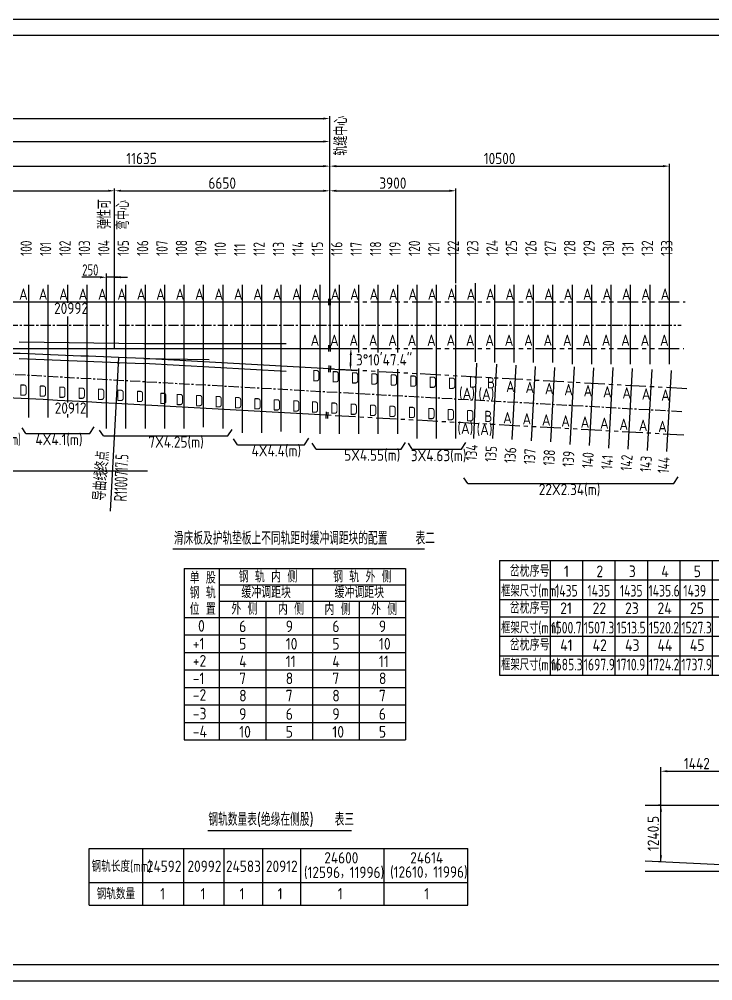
# Model space of a CAD drawing. Header units: millimetres. Extents: x 88099 to 263099, y -144739 to -10699.
# Drawn here: x 153514 to 174953, y -40399 to -10699 of the extents above; entities that cross this region are included whole.
import ezdxf
from ezdxf.enums import TextEntityAlignment as Align

# ---------------------------------------------------------------- set-up
doc = ezdxf.new("R2010")
doc.units = ezdxf.units.MM
doc.linetypes.add('CENTER', pattern=[50.8, 31.75, -6.35, 6.35, -6.35])
doc.linetypes.add('PHANTOMX2', pattern=[127, 63.5, -12.7, 12.7, -12.7, 12.7, -12.7])
doc.layers.get('0').update_dxf_attribs({"color": 1})
doc.layers.get('Defpoints').update_dxf_attribs({"color": 252})
for name, color, linetype in [('3', 3, 'Continuous'), ('4', 7, 'Continuous'), ('LAYER_1', 160, 'Continuous'), ('图框', 7, 'Continuous'), ('尺寸线层', 7, 'Continuous'), ('粗实线层', 1, 'Continuous'), ('细实线层', 7, 'Continuous')]:
    doc.layers.add(name, color=color, linetype=linetype)
doc.styles.add('HZ', font='gbenor.shx', dxfattribs={"width": 0.7, "bigfont": 'gbcbig.shx'})
doc.styles.get("Standard").update_dxf_attribs({"font": 'gbenor.shx', "bigfont": 'gbcbig.shx'})
doc.dimstyles.new('ISO-25', dxfattribs={"dimtxt": 3.5, "dimasz": 2, "dimexe": 0.75, "dimexo": 0, "dimtad": 1, "dimdec": 1, "dimtxsty": 'Standard', "dimcen": 2.5, "dimclrd": 2, "dimclre": 2, "dimclrt": 2, "dimadec": 0, "dimazin": 0, "dimtfac": 1, "dimtdec": 1, "dimtmove": 0, "dimatfit": 3, "dimfxl": 1, "dimarcsym": 0})

# ---------------------------------------------------------------- blocks, each defined once
blk = doc.blocks.new('*D7')
at = {"layer": 'Defpoints', "color": 0, "transparency": 16777216}
for p in [(163114, -14476), (163114, -19431), (125843, -20149)]:
    blk.add_point(p, dxfattribs=at)
at = {"layer": '尺寸线层', "color": 7, "lineweight": -2, "transparency": 16777216}
for p, q in [((125843, -20149), (125843, -14401)), ((126043, -14476), (162914, -14476)), ((163114, -19431), (163114, -14401))]:
    blk.add_line(p, q, dxfattribs=at)
at = {"layer": '尺寸线层', "color": 7, "transparency": 16777216}
for points in [[(126043, -14443), (126043, -14509), (125843, -14476)], [(162914, -14443), (162914, -14509), (163114, -14476)]]:
    blk.add_solid(points, dxfattribs=at)
at = {"layer": '尺寸线层', "color": 7, "transparency": 16777216, "insert": (144478, -14238), "char_height": 350, "attachment_point": 5}
blk.add_mtext('37271', dxfattribs=at)
blk = doc.blocks.new('*D8')
at = {"layer": 'Defpoints', "color": 0, "transparency": 16777216}
for p in [(163114, -13767), (94114, -19431), (163114, -19431)]:
    blk.add_point(p, dxfattribs=at)
at = {"layer": '尺寸线层', "color": 7, "lineweight": -2, "transparency": 16777216}
for p, q in [((94114, -19431), (94114, -13692)), ((94314, -13767), (162914, -13767)), ((163114, -19431), (163114, -13692))]:
    blk.add_line(p, q, dxfattribs=at)
at = {"layer": '尺寸线层', "color": 7, "transparency": 16777216}
for points in [[(94314, -13734), (94314, -13800), (94114, -13767)], [(162914, -13734), (162914, -13800), (163114, -13767)]]:
    blk.add_solid(points, dxfattribs=at)
at = {"layer": '尺寸线层', "color": 7, "transparency": 16777216, "insert": (128614, -13530), "char_height": 350, "attachment_point": 5}
blk.add_mtext('69000', dxfattribs=at)
blk = doc.blocks.new('*D23')
at = {"layer": 'Defpoints', "color": 0, "transparency": 16777216}
for p in [(151479, -15037), (163114, -15237), (163114, -19431)]:
    blk.add_point(p, dxfattribs=at)
at = {"layer": '尺寸线层', "color": 7, "lineweight": -2, "transparency": 16777216}
for p, q in [((151479, -15037), (151479, -15312)), ((151679, -15237), (162914, -15237)), ((163114, -19431), (163114, -15162))]:
    blk.add_line(p, q, dxfattribs=at)
at = {"layer": '尺寸线层', "color": 7, "transparency": 16777216}
for points in [[(151679, -15204), (151679, -15271), (151479, -15237)], [(162914, -15204), (162914, -15271), (163114, -15237)]]:
    blk.add_solid(points, dxfattribs=at)
at = {"layer": '尺寸线层', "color": 7, "transparency": 16777216, "insert": (157296, -15000), "char_height": 350, "attachment_point": 5}
blk.add_mtext('11635', dxfattribs=at)
blk = doc.blocks.new('*D55')
at = {"layer": 'Defpoints', "color": 0, "transparency": 16777216}
for p in [(167014, -15998), (167014, -18849), (163114, -19431)]:
    blk.add_point(p, dxfattribs=at)
at = {"layer": '尺寸线层', "color": 7, "lineweight": -2, "transparency": 16777216}
for p, q in [((163114, -19431), (163114, -15923)), ((163314, -15998), (166814, -15998)), ((167014, -18849), (167014, -15923))]:
    blk.add_line(p, q, dxfattribs=at)
at = {"layer": '尺寸线层', "color": 7, "transparency": 16777216}
for points in [[(163314, -15965), (163314, -16032), (163114, -15998)], [(166814, -15965), (166814, -16032), (167014, -15998)]]:
    blk.add_solid(points, dxfattribs=at)
at = {"layer": '尺寸线层', "color": 7, "transparency": 16777216, "insert": (165064, -15761), "char_height": 350, "attachment_point": 5}
blk.add_mtext('3900', dxfattribs=at)
blk = doc.blocks.new('*D56')
at = {"layer": 'Defpoints', "color": 0, "transparency": 16777216}
for p in [(173614, -15237), (173614, -18849), (163114, -19431)]:
    blk.add_point(p, dxfattribs=at)
at = {"layer": '尺寸线层', "color": 7, "lineweight": -2, "transparency": 16777216}
for p, q in [((163114, -19431), (163114, -15162)), ((163314, -15237), (173414, -15237)), ((173614, -18849), (173614, -15162))]:
    blk.add_line(p, q, dxfattribs=at)
at = {"layer": '尺寸线层', "color": 7, "transparency": 16777216}
for points in [[(163314, -15204), (163314, -15271), (163114, -15237)], [(173414, -15204), (173414, -15271), (173614, -15237)]]:
    blk.add_solid(points, dxfattribs=at)
at = {"layer": '尺寸线层', "color": 7, "transparency": 16777216, "insert": (168364, -15000), "char_height": 350, "attachment_point": 5}
blk.add_mtext('10500', dxfattribs=at)
blk = doc.blocks.new('*D57')
at = {"layer": 'Defpoints', "color": 0, "transparency": 16777216}
for p in [(173349, -34974), (173349, -34974), (173349, -36723)]:
    blk.add_point(p, dxfattribs=at)
at = {"layer": '细实线层', "color": 7, "lineweight": -2, "transparency": 16777216}
for p, q in [((173349, -34974), (173274, -34974)), ((173349, -36523), (173349, -35174)), ((173349, -36723), (173274, -36723))]:
    blk.add_line(p, q, dxfattribs=at)
at = {"layer": '细实线层', "color": 7, "transparency": 16777216}
for points in [[(173316, -35174), (173383, -35174), (173349, -34974)], [(173316, -36523), (173383, -36523), (173349, -36723)]]:
    blk.add_solid(points, dxfattribs=at)
at = {"layer": '细实线层', "color": 7, "transparency": 16777216, "insert": (173112, -35849), "char_height": 350, "attachment_point": 5, "rotation": 90}
blk.add_mtext('1240.5', dxfattribs=at)
blk = doc.blocks.new('*D77')
at = {"layer": 'Defpoints', "color": 0, "transparency": 16777216}
for p in [(175575, -33927), (173349, -36638), (175575, -36638)]:
    blk.add_point(p, dxfattribs=at)
at = {"layer": '细实线层', "color": 7, "lineweight": -2, "transparency": 16777216}
for p, q in [((173349, -36638), (173349, -33852)), ((175575, -36638), (175575, -33852)), ((173549, -33927), (175375, -33927))]:
    blk.add_line(p, q, dxfattribs=at)
at = {"layer": '细实线层', "color": 7, "transparency": 16777216}
for points in [[(173549, -33893), (173549, -33960), (173349, -33927)], [(175375, -33893), (175375, -33960), (175575, -33927)]]:
    blk.add_solid(points, dxfattribs=at)
at = {"layer": '细实线层', "color": 7, "transparency": 16777216, "insert": (174462, -33689), "char_height": 350, "attachment_point": 5}
blk.add_mtext('1442', dxfattribs=at)

msp = doc.modelspace()

# ---------------------------------------------------------------- linework, layer by layer
at = {"color": 1, "linetype": 'ByBlock', "ltscale": 10}
for p, q in [((142117.86, -19431.02), (163109.86, -19431.02)), ((153513.86, -20660.63), (157366.02, -20716.03)), ((157363.86, -20716.02), (161763.86, -20716.02)), ((148988.86, -20866.02), (163109.86, -20866.02)), ((153513.86, -21176.77), (157355.54, -21330.85)), ((157363.86, -21181.08), (156587.66, -21148.92)), ((161762.71, -21575.69), (157355.54, -21330.85)), ((163096.28, -21499.54), (157363.86, -21181.08)), ((157363.86, -21181.08), (159385.53, -21214.21))]:
    msp.add_line(p, q, dxfattribs=at)
at = {"color": 6, "linetype": 'PHANTOMX2', "ltscale": 10}
for p, q in [((163117.86, -19431.02), (174097.18, -19431.02)), ((163117.86, -20866.02), (174056.17, -20866.02)), ((174153.19, -22113.82), (163096.28, -21499.54)), ((174057.6, -23545.72), (163012.68, -22932.11))]:
    msp.add_line(p, q, dxfattribs=at)
at = {"color": 3, "linetype": 'CENTER', "ltscale": 10}
for p, q in [((173994.65, -22823.62), (125842.86, -20148.52)), ((147565.36, -20148.52), (156275, -20148.52)), ((156600.8, -20148.52), (173974.15, -20148.52))]:
    msp.add_line(p, q, dxfattribs=at)
at = {"color": 7}
for p, q in [((157339.56, -38064.64), (157339.56, -36314.64)), ((158598.86, -38064.64), (158598.86, -36314.64)), ((159847.37, -38064.64), (159847.37, -36314.64)), ((161048.43, -38064.64), (161048.43, -36314.64)), ((162219.6, -38064.64), (162219.6, -36314.64)), ((164796.4, -38064.64), (164796.4, -36314.64)), ((155676.97, -37364.64), (167384.75, -37364.64))]:
    msp.add_line(p, q, dxfattribs=at)
at = {"color": 1, "linetype": 'ByBlock', "ltscale": 10}
msp.add_lwpolyline([(163012.69, -22932.11), (156504.09, -22570.52, 0.00328362), (142083.02, -21864.32)], format="xyb", dxfattribs=at)
msp.add_arc((111341.21, -1120936.07), 1100717.5, 87.64411726, 88.03473134, dxfattribs=at)
at = {"color": 0, "linetype": 'ByBlock'}
msp.add_arc((151692.78, -20866.02), 12073.76, 357.769277, 359.050893, dxfattribs=at)
msp.add_solid([(163731.55, -21065.73), (163798.21, -21066.29), (163766.54, -20866.02)], dxfattribs=at)
at = {"layer": '3', "color": 7}
for p, q in [((156013.86, -18668.22), (155447.99, -18668.22)), ((156213.86, -18848.52), (156213.86, -18548.59)), ((156463.86, -18668.22), (156213.86, -18668.22)), ((156463.86, -18668.22), (156263.86, -18668.22)), ((156463.86, -19883.9), (156463.86, -18548.59)), ((156463.86, -20866.02), (156463.86, -18548.59)), ((156587.66, -18668.22), (156463.86, -18668.22)), ((156463.86, -18668.22), (156663.86, -18668.22)), ((156663.86, -18668.22), (156863.86, -18668.22))]:
    msp.add_line(p, q, dxfattribs=at)
for points in [[(156013.86, -18634.88), (156013.86, -18701.55), (156213.86, -18668.22)], [(156663.86, -18634.88), (156663.86, -18701.55), (156463.86, -18668.22)]]:
    msp.add_solid(points, dxfattribs=at)
at = {"layer": '3'}
msp.add_solid([(156543.28, -21346.77), (156609.85, -21350.47), (156587.66, -21148.92)], dxfattribs=at)
at = {"layer": '4'}
for p, q in [((153813.86, -22998.52), (153813.86, -18898.52)), ((154413.86, -22998.52), (154413.86, -18898.52)), ((155013.86, -19458.81), (155013.86, -18898.52)), ((155613.86, -22998.52), (155613.86, -18898.52)), ((156213.86, -23337.8), (156213.86, -18848.52)), ((156813.86, -23337.8), (156813.86, -18898.52)), ((157413.86, -23337.8), (157413.86, -18898.52)), ((158013.86, -23337.8), (158013.86, -18898.52)), ((158613.86, -23337.8), (158613.86, -18898.52)), ((159213.86, -23304.47), (159213.86, -18898.52)), ((159813.86, -23337.8), (159813.86, -18898.52)), ((160413.86, -23471.13), (160413.86, -18898.52)), ((161013.86, -23471.13), (161013.86, -18898.52)), ((161613.86, -23437.8), (161613.86, -18898.52)), ((162213.86, -23471.13), (162213.86, -18898.52)), ((162813.86, -23504.47), (162813.86, -18898.52)), ((163413.86, -23504.47), (163413.86, -18898.52)), ((164013.86, -20989.75), (164013.86, -18898.52)), ((164613.86, -20989.75), (164613.86, -18898.52)), ((165213.86, -20989.75), (165213.86, -18898.52)), ((165813.86, -23648.52), (165813.86, -18898.52)), ((166413.86, -23648.52), (166413.86, -18898.52)), ((167013.86, -23648.52), (167013.86, -18898.52)), ((167613.86, -21277.63), (167613.86, -18848.52)), ((168213.86, -21298.52), (168213.86, -18898.52)), ((168813.86, -21298.52), (168813.86, -18898.52)), ((169413.86, -21298.52), (169413.86, -18898.52)), ((170013.86, -21298.52), (170013.86, -18898.52)), ((170613.86, -21348.52), (170613.86, -18898.52)), ((171213.86, -21348.52), (171213.86, -18898.52)), ((171813.86, -21348.52), (171813.86, -18898.52)), ((172413.86, -21348.52), (172413.86, -18898.52)), ((173013.86, -21348.52), (173013.86, -18898.52)), ((173613.86, -21348.52), (173613.86, -18848.52)), ((155013.86, -22539.49), (155013.86, -19883.73)), ((167569.6, -23647.69), (167656.94, -21322.01)), ((168149.15, -23650.64), (168276.73, -21354.18)), ((164013.86, -23504.47), (164013.86, -21487.5)), ((164613.86, -23504.47), (164613.86, -21503.62)), ((165213.86, -23508.55), (165213.86, -21503.62)), ((168748.23, -23683.92), (168875.81, -21387.46)), ((169347.3, -23717.2), (169474.88, -21420.74)), ((169946.38, -23750.49), (170073.96, -21454.03)), ((170542.68, -23833.69), (170675.81, -21437.39)), ((171141.76, -23866.97), (171274.89, -21470.67)), ((171738.06, -23950.18), (171876.74, -21454.03)), ((172337.14, -23983.46), (172475.81, -21487.31)), ((172936.21, -24016.74), (173074.89, -21520.59)), ((173535.29, -24050.02), (173673.96, -21553.87)), ((155013.86, -22998.52), (155013.86, -22902.44))]:
    msp.add_line(p, q, dxfattribs=at)
at = {"layer": 'Defpoints'}
for centre in [(163100.28, -21499.54), (163012.69, -22932.11)]:
    msp.add_circle(centre, 4, dxfattribs=at)
at = {"layer": 'Defpoints', "color": 0, "linetype": 'ByBlock'}
msp.add_point((163096.28, -21499.54), dxfattribs=at)
at = {"layer": 'LAYER_1', "color": 3}
msp.add_line((173349.28, -36723.25), (173349.28, -33799.07), dxfattribs=at)
at = {"layer": '尺寸线层', "color": 7}
for p, q in [((149158.86, -15998.35), (156263.86, -15998.35)), ((156463.86, -19920.02), (156463.86, -15923.35)), ((156463.86, -19920.02), (156463.86, -15923.35)), ((156663.86, -15998.35), (162913.86, -15998.35)), ((163113.86, -19431.02), (163113.86, -15923.35))]:
    msp.add_line(p, q, dxfattribs=at)
for points in [[(156263.86, -15965.02), (156263.86, -16031.69), (156463.86, -15998.35)], [(156663.86, -15965.02), (156663.86, -16031.69), (156463.86, -15998.35)], [(162913.86, -15965.02), (162913.86, -16031.69), (163113.86, -15998.35)]]:
    msp.add_solid(points, dxfattribs=at)
at = {"layer": '粗实线层'}
for p, q in [((262598.58, -11199.02), (90598.58, -11199.02)), ((158263.57, -27060.36), (166039.37, -27060.36)), ((168362.34, -27418.72), (168362.34, -30958.72)), ((168362.34, -27418.72), (189975.26, -27418.72)), ((158617.75, -27665.18), (158617.75, -32957.18)), ((158617.75, -27665.18), (165457.75, -27665.18)), ((162577.75, -27665.18), (162577.75, -32957.18)), ((162577.75, -27665.18), (162577.75, -32957.18)), ((165457.75, -27665.18), (165457.75, -32957.18)), ((168362.34, -28618.72), (189975.26, -28618.72)), ((158617.75, -29177.18), (162577.75, -29177.18)), ((162577.75, -29177.18), (165457.75, -29177.18)), ((168362.34, -29758.72), (189975.26, -29758.72)), ((168362.34, -30958.72), (187970.25, -30958.72)), ((158617.75, -32957.18), (165457.75, -32957.18)), ((172863.52, -34973.82), (187297.06, -34973.82)), ((159344.66, -35753.84), (163784.76, -35753.84)), ((155676.97, -38064.64), (155676.97, -36314.64)), ((155676.97, -36314.64), (167384.75, -36314.64)), ((167384.75, -38064.64), (167384.75, -36314.64)), ((175971.86, -36850.27), (172863.52, -36701.03)), ((172863.52, -37009.02), (175749.6, -37009.02)), ((155676.97, -38064.64), (167384.75, -38064.64)), ((90598.58, -39899.02), (213698.58, -39899.02))]:
    msp.add_line(p, q, dxfattribs=at)
at = {"layer": '细实线层'}
for p, q in [((88098.58, -10699.02), (263098.58, -10699.02)), ((163088.86, -19531.02), (163088.86, -19331.02)), ((163138.86, -19531.02), (163138.86, -19331.02)), ((163088.86, -20966.02), (163088.86, -20766.02)), ((163138.86, -20966.02), (163138.86, -20766.02)), ((156587.66, -21148.92), (156323.96, -25895.59)), ((163082.24, -21596.93), (163094.46, -21397.31)), ((163132.15, -21599.99), (163144.37, -21400.36)), ((163002.64, -23029.72), (163014.86, -22830.1)), ((163052.55, -23032.78), (163064.77, -22833.15)), ((153719.66, -23496.29), (153601.88, -23317.7)), ((155701.86, -23496.29), (155835.69, -23293.35)), ((156114.92, -23571.03), (155997.15, -23392.44)), ((159961.72, -23571.03), (160095.54, -23368.09)), ((153719.66, -23496.29), (155701.86, -23496.29)), ((156114.92, -23571.03), (159961.72, -23571.03)), ((160259.95, -23840.65), (160142.18, -23662.06)), ((162332.36, -23840.65), (162466.19, -23637.71)), ((160259.95, -23840.65), (162332.36, -23840.65)), ((162688.88, -23975.4), (162571.1, -23796.81)), ((162688.88, -23975.4), (165319.49, -23975.4)), ((165319.49, -23975.4), (165453.32, -23772.46)), ((165663.29, -23975.4), (165545.52, -23796.81)), ((165663.29, -23975.4), (167186.03, -23975.4)), ((167186.03, -23975.4), (167319.86, -23772.46)), ((167376.24, -25038.78), (167258.47, -24860.19)), ((173748.64, -25038.78), (173882.46, -24835.84)), ((167376.24, -25038.78), (173748.64, -25038.78)), ((169925.12, -27418.72), (169925.12, -30958.72)), ((170927.62, -27418.72), (170927.62, -30958.72)), ((171930.13, -27418.72), (171930.13, -30958.72)), ((172932.64, -27418.72), (172932.64, -30958.72)), ((173935.14, -27418.72), (173935.14, -30958.72)), ((174937.65, -27418.72), (174937.65, -30958.72)), ((159697.75, -27665.18), (159697.75, -32957.18)), ((159697.75, -28169.18), (162577.75, -28169.18)), ((162577.75, -28169.18), (165457.75, -28169.18)), ((168362.34, -28018.72), (189975.26, -28018.72)), ((159697.75, -28673.18), (162577.75, -28673.18)), ((161137.75, -28673.18), (161137.75, -32957.18)), ((162577.75, -28673.18), (165457.75, -28673.18)), ((164017.75, -28673.18), (164017.75, -32957.18)), ((168362.34, -29158.72), (189975.26, -29158.72)), ((158617.75, -29717.18), (162577.75, -29717.18)), ((162577.75, -29717.18), (165457.75, -29717.18)), ((158617.75, -30257.18), (162577.75, -30257.18)), ((162577.75, -30257.18), (165457.75, -30257.18)), ((168362.34, -30358.72), (187970.25, -30358.72)), ((158617.75, -30797.18), (162577.75, -30797.18)), ((162577.75, -30797.18), (165457.75, -30797.18)), ((158617.75, -31337.18), (162577.75, -31337.18)), ((162577.75, -31337.18), (165457.75, -31337.18)), ((158617.75, -31877.18), (162577.75, -31877.18)), ((162577.75, -31877.18), (165457.75, -31877.18)), ((158617.75, -32417.18), (162577.75, -32417.18)), ((162577.75, -32417.18), (165457.75, -32417.18)), ((88098.58, -40399.02), (263098.58, -40399.02))]:
    msp.add_line(p, q, dxfattribs=at)
at = {"layer": '细实线层', "color": 6}
for p, q in [((163113.86, -19431.02), (163113.86, -20866.02)), ((101209.59, -24647.73), (157474.8, -24647.73))]:
    msp.add_line(p, q, dxfattribs=at)
at = {"layer": '细实线层', "color": 7}
for p, q in [((163117.86, -20866.02), (163966.54, -20866.02)), ((163096.28, -21499.54), (163947.64, -21546.84))]:
    msp.add_line(p, q, dxfattribs=at)
for centre in [(163113.86, -19430.93), (163113.86, -20866.02)]:
    msp.add_circle(centre, 4, dxfattribs=at)
for p in [(163113.86, -20866.02), (163113.86, -20866.02), (163758.27, -21312.63), (163096.28, -21499.54)]:
    msp.add_point(p, dxfattribs=at)
msp.add_solid([(163790.68, -21337.54), (163724.09, -21334.4), (163747.95, -21535.75)], dxfattribs=at)

# ---------------------------------------------------------------- texts
at = {"color": 7, "style": 'HZ', "width": 0.96}
for s, rotation, p in [('轨缝中心', 90, (163652.7, -14911.56)), ('弹性可', 90, (156347.28, -17177.2)), ('弯中心', 90, (156911.29, -17207.35)), ('导曲线终点', 85.332811, (156179.46, -25578.93))]:
    msp.add_text(s, height=400, rotation=rotation, dxfattribs=at).set_placement(p)
at = {"color": 1, "linetype": 'ByBlock', "ltscale": 10}
for s, p in [('20992', (154591.62, -19803.16)), ('20912', (154611.19, -22884.45))]:
    msp.add_text(s, height=350, dxfattribs=at).set_placement(p)
at = {"color": 7, "style": 'HZ'}
for s, p in [('滑床板及护轨垫板上不同轨距时缓冲调距块的配置    表二', (158295.43, -26929.46)), ('钢轨数量表(绝缘在侧股)   表三', (159360.84, -35614.28))]:
    msp.add_text(s, height=400, dxfattribs=at).set_placement(p)
at = {"color": 7, "insert": (156692.38, -24130.42), "char_height": 400, "attachment_point": 6, "rotation": 87.941978, "style": 'HZ'}
msp.add_mtext('\\A1;R1100717.5', dxfattribs=at)
at = {"layer": '3', "color": 7, "insert": (155711.17, -18444.16), "char_height": 350, "attachment_point": 5, "style": 'HZ'}
msp.add_mtext('{\\W0.8;250}', dxfattribs=at)
at = {"layer": '图框'}
for s, p in [('24600', (162944.58, -36776.03)), ('24614', (165601.4, -36776.03)), ('24592', (157460.14, -37037.65)), ('20992', (158714.81, -37037.65)), ('24583', (159904.39, -37037.65)), ('20912', (161140.48, -37037.65)), ('(12610，11996)', (164978.8, -37213.87)), ('(12596，11996)', (162315.63, -37225.55)), ('钢轨数量', (155907.19, -37885.01)), ('1', (157872.1, -37885.01)), ('1', (159122.8, -37885.01)), ('1', (160328.61, -37885.01)), ('1', (161504.61, -37885.01)), ('1', (163360.75, -37885.01)), ('1', (166036.45, -37885.01))]:
    msp.add_text(s, height=350, dxfattribs=at).set_placement(p)
at = {"layer": '图框', "width": 0.85}
msp.add_text('钢轨长度(mm)', height=350, dxfattribs=at).set_placement((155750.28, -37037.65))
at = {"layer": '尺寸线层', "color": 7, "insert": (159788.86, -15760.85), "char_height": 350, "attachment_point": 5}
msp.add_mtext('6650', dxfattribs=at)
at = {"layer": '细实线层', "style": 'HZ', "width": 0.85}
for s, rotation, p in [('100', 90, (153903.86, -18009.16)), ('101', 90, (154503.86, -18009.16)), ('102', 90, (155103.86, -18009.16)), ('103', 90, (155703.86, -18009.16)), ('104', 90, (156303.86, -18009.16)), ('105', 90, (156903.86, -18009.16)), ('106', 90, (157503.86, -18009.16)), ('107', 90, (158103.86, -18009.16)), ('108', 90, (158703.86, -18009.16)), ('109', 90, (159303.86, -18009.16)), ('110', 90, (159903.86, -18009.16)), ('111', 90, (160503.86, -18009.16)), ('112', 90, (161103.86, -18009.16)), ('113', 90, (161703.86, -18009.16)), ('114', 90, (162303.86, -18009.16)), ('115', 90, (162903.86, -18009.16)), ('116', 90, (163503.86, -18009.16)), ('117', 90, (164103.86, -18009.16)), ('118', 90, (164703.86, -18009.16)), ('119', 90, (165303.86, -18009.16)), ('120', 90, (165903.86, -18009.16)), ('121', 90, (166503.86, -18009.16)), ('122', 90, (167103.86, -18009.16)), ('123', 90, (167703.86, -18009.16)), ('124', 90, (168303.86, -18009.16)), ('125', 90, (168903.86, -18009.16)), ('126', 90, (169503.86, -18009.16)), ('127', 90, (170103.86, -18009.16)), ('128', 90, (170703.86, -18009.16)), ('129', 90, (171303.86, -18009.16)), ('130', 90, (171903.86, -18009.16)), ('131', 90, (172503.86, -18009.16)), ('132', 90, (173103.86, -18009.16)), ('133', 90, (173703.86, -18009.16)), ('134', 86.246428, (167655.96, -24340.14)), ('135', 86.246428, (168254.67, -24379.42)), ('136', 86.246428, (168853.39, -24418.7)), ('137', 86.246428, (169452.1, -24457.98)), ('138', 86.246428, (170050.81, -24497.26)), ('139', 86.246428, (170649.52, -24536.54)), ('140', 86.246428, (171248.24, -24575.82)), ('141', 86.246428, (171846.95, -24615.1)), ('142', 86.246428, (172445.66, -24654.38)), ('143', 86.246428, (173044.38, -24693.66)), ('144', 86.246428, (173592, -24735.75))]:
    msp.add_text(s, height=350, rotation=rotation, dxfattribs=at).set_placement(p)
at = {"layer": '细实线层', "color": 7}
for s, p in [('A', (153509.04, -19364.99)), ('A', (154118.78, -19364.99)), ('A', (154748.93, -19364.99)), ('A', (155348.93, -19364.99)), ('A', (155948.93, -19364.99)), ('A', (156548.93, -19364.99)), ('A', (157148.93, -19364.99)), ('A', (157748.93, -19364.99)), ('A', (158348.93, -19364.99)), ('A', (158948.93, -19364.99)), ('A', (159548.93, -19364.99)), ('A', (160148.93, -19364.99)), ('A', (160748.93, -19364.99)), ('A', (161348.93, -19364.99)), ('A', (161948.93, -19364.99)), ('A', (162543.12, -19364.99)), ('A', (163143.12, -19364.99)), ('A', (163743.12, -19364.99)), ('A', (164343.12, -19364.99)), ('A', (164943.12, -19364.99)), ('A', (165543.12, -19364.99)), ('A', (166143.12, -19364.99)), ('A', (166743.12, -19364.99)), ('A', (167343.12, -19364.99)), ('A', (167943.12, -19364.99)), ('A', (168543.12, -19364.99)), ('A', (169143.12, -19364.99)), ('A', (169743.12, -19364.99)), ('A', (170343.12, -19364.99)), ('A', (170943.12, -19364.99)), ('A', (171543.12, -19364.99)), ('A', (172143.12, -19364.99)), ('A', (172743.12, -19364.99)), ('A', (173343.12, -19364.99)), ('A', (162521.06, -20787.95)), ('A', (163121.06, -20787.95)), ('A', (163721.06, -20787.95)), ('A', (164321.06, -20787.95)), ('A', (164921.06, -20787.95)), ('A', (165521.06, -20787.95)), ('A', (166121.06, -20787.95)), ('A', (166721.06, -20787.95)), ('A', (167321.06, -20787.95)), ('A', (167921.06, -20787.95)), ('A', (168521.06, -20787.95)), ('A', (169121.06, -20787.95)), ('A', (169721.06, -20787.95)), ('A', (170321.06, -20787.95)), ('A', (170921.06, -20787.95)), ('A', (171521.06, -20787.95)), ('A', (172121.06, -20787.95)), ('A', (172721.06, -20787.95)), ('A', (173321.06, -20787.95)), ('3°10\'47.4"', (163924.04, -21394.4)), ('D', (162568.39, -21884.57)), ('D', (163168.39, -21917.91)), ('D', (163768.39, -21951.24)), ('D', (164368.39, -21984.57)), ('D', (164968.39, -22017.91)), ('D', (165568.39, -22051.24)), ('D', (166168.39, -22084.57)), ('D', (166768.39, -22117.91)), ('D', (167418.52, -22077.23)), ('B', (167967.77, -22103.43)), ('A', (168564.03, -22215.59)), ('A', (169163.11, -22248.87)), ('A', (169762.19, -22282.16)), ('A', (170361.26, -22315.44)), ('D', (153518.24, -22329.39)), ('D', (154118.24, -22361.41)), ('D', (154718.24, -22393.76)), ('D', (155318.24, -22426.44)), ('D', (155918.24, -22459.45)), ('D', (156518.24, -22492.75)), ('D', (157118.24, -22526.08)), ('D', (157839.14, -22586.87)), ('D', (158351.11, -22620.2)), ('(A)', (167110.06, -22428.67)), ('(A)', (167708.29, -22450.86)), ('A', (170960.34, -22348.72)), ('A', (171559.41, -22382)), ('A', (172158.49, -22415.28)), ('A', (172757.57, -22448.57)), ('A', (173356.64, -22481.85)), ('D', (158951.11, -22653.53)), ('D', (159551.11, -22686.87)), ('D', (160151.11, -22720.2)), ('D', (160751.11, -22753.53)), ('D', (161351.11, -22786.87)), ('D', (161951.11, -22820.2)), ('D', (162527.36, -22853.53)), ('D', (163127.36, -22886.87)), ('D', (163727.36, -22920.2)), ('D', (164327.36, -22953.53)), ('D', (164927.36, -22986.87)), ('D', (165527.36, -23020.2)), ('D', (166127.36, -23053.53)), ('D', (166727.36, -23086.87)), ('D', (167327.36, -23120.2)), ('B', (167886.42, -23143.49)), ('A', (168471.98, -23184.55)), ('A', (169071.06, -23217.84)), ('(A)', (167058.91, -23505.77)), ('(A)', (167652.56, -23539.99)), ('A', (169670.13, -23251.12)), ('A', (170269.21, -23284.4)), ('A', (170868.28, -23317.68)), ('A', (171467.36, -23350.96)), ('A', (172066.44, -23384.25)), ('A', (172665.51, -23417.53)), ('A', (173264.59, -23450.81)), ('7X4.25(m)', (157505.5, -23931.38)), ('4X4.4(m)', (160695.31, -24201)), ('5X4.55(m)', (163558.93, -24335.75)), ('3X4.63(m)', (165617.66, -24351.11))]:
    msp.add_text(s, height=350, dxfattribs=at).set_placement(p)
at = {"layer": '细实线层', "color": 3, "width": 0.7}
msp.add_text('2*4.38(m)', height=350, dxfattribs=at).set_placement((152979, -23852.97), align=Align.CENTER)
at = {"layer": '细实线层', "color": 3}
for s, p in [('4X4.1(m)', (154015.2, -23856.64)), ('22X2.34(m)', (169573.89, -25399.14))]:
    msp.add_text(s, height=350, dxfattribs=at).set_placement(p)
at = {"layer": '细实线层', "style": 'HZ'}
for s, width, p in [('岔枕序号', 0.9, (168676.89, -27918.61)), ('框架尺寸(mm)', 0.8, (168410.06, -28532.69)), ('1435', 0.85, (170077.33, -28532.01)), ('1435', 0.85, (171079.84, -28532.01)), ('1435', 0.85, (172082.35, -28532.01)), ('1435.6', 0.85, (172965.74, -28532.01)), ('1439', 0.85, (174043.91, -28532.01)), ('岔枕序号', 0.9, (168676.89, -29058.61)), ('框架尺寸(mm)', 0.8, (168410.06, -29672.69)), ('1500.7', 0.85, (169963.42, -29672.01)), ('1507.3', 0.85, (170965.92, -29672.01)), ('1513.5', 0.85, (171976.74, -29672.01)), ('1520.2', 0.85, (172980.62, -29672.01)), ('1527.3', 0.85, (173981.9, -29672.01)), ('岔枕序号', 0.9, (168676.89, -30198.61)), ('框架尺寸(mm)', 0.8, (168410.06, -30812.69)), ('1685.3', 0.85, (169963.42, -30812.01)), ('1697.9', 0.85, (170965.92, -30812.01)), ('1710.9', 0.85, (171976.74, -30812.01)), ('1724.2', 0.85, (172980.62, -30812.01)), ('1737.9', 0.85, (173981.9, -30812.01))]:
    msp.add_text(s, height=360, dxfattribs=dict(at, width=width)).set_placement(p)
for s, p in [('1', (170353.34, -27932.69)), ('2', (171355.85, -27932.69)), ('3', (172358.35, -27932.69)), ('4', (173360.86, -27932.69)), ('5', (174363.37, -27932.69)), ('单 股', (158783.91, -28129.85)), ('钢 轨 内 侧', (160299.71, -28096.04)), ('钢 轨 外 侧', (163215.03, -28096.04)), ('钢 轨', (158783.91, -28591.96)), ('缓冲调距块', (160381.91, -28581.31)), ('缓冲调距块', (163261.91, -28581.31)), ('位 置', (158783.91, -29095.96)), ('外 侧', (160071.23, -29089.71)), ('内 侧', (161511.23, -29094.01)), ('内 侧', (162951.23, -29099.35)), ('外 侧', (164391.23, -29099.35)), ('21', (170236.36, -29072.69)), ('22', (171238.86, -29072.69)), ('23', (172241.37, -29072.69)), ('24', (173243.88, -29072.69)), ('25', (174246.39, -29072.69)), ('0', (159041.78, -29617.07)), ('6', (160311.95, -29631.16)), ('9', (161751.95, -29631.16)), ('6', (163191.95, -29631.16)), ('9', (164631.95, -29631.16)), ('+1', (158877.65, -30166.02)), ('5', (160311.95, -30170.47)), ('10', (161751.95, -30170.47)), ('5', (163191.95, -30170.47)), ('10', (164631.95, -30170.47)), ('41', (170236.36, -30212.69)), ('42', (171238.86, -30212.69)), ('43', (172241.37, -30212.69)), ('44', (173243.88, -30212.69)), ('45', (174246.39, -30212.69)), ('+2', (158877.65, -30695.72)), ('4', (160311.95, -30714.26)), ('11', (161751.95, -30714.26)), ('4', (163191.95, -30714.26)), ('11', (164631.95, -30714.26)), ('-1', (158877.65, -31237.92)), ('7', (160311.95, -31237.92)), ('8', (161751.95, -31237.92)), ('7', (163191.95, -31237.92)), ('8', (164631.95, -31237.92)), ('-2', (158877.65, -31751.28)), ('8', (160311.95, -31772.05)), ('7', (161751.95, -31772.05)), ('8', (163191.95, -31772.05)), ('7', (164631.95, -31772.05)), ('-3', (158877.65, -32325.95)), ('9', (160311.95, -32339)), ('6', (161751.95, -32339)), ('9', (163191.95, -32339)), ('6', (164631.95, -32339)), ('-4', (158877.65, -32880.49)), ('10', (160311.95, -32889.68)), ('5', (161751.95, -32889.68)), ('10', (163191.95, -32889.68)), ('5', (164631.95, -32889.68))]:
    msp.add_text(s, height=360, dxfattribs=at).set_placement(p)

# ---------------------------------------------------------------- dimensions: what is measured, and where the dimension line sits
at = {"layer": '尺寸线层'}
for base, p1, p2, picture, middle in [((163113.86, -13767.04), (94113.86, -19431.02), (163113.86, -19431.02), '*D8', (128613.86, -13529.54)), ((163113.86, -14475.93), (125842.86, -20148.52), (163113.86, -19431.02), '*D7', (144478.36, -14238.43)), ((163113.86, -15237.23), (151478.77, -15037.23), (163113.86, -19431.02), '*D23', (157296.32, -14999.73)), ((173613.86, -15237.23), (163113.86, -19431.02), (173613.86, -18848.52), '*D56', (168363.86, -14999.73)), ((167013.86, -15998.35), (163113.86, -19431.02), (167013.86, -18848.52), '*D55', (165063.86, -15760.85))]:
    dim = msp.add_linear_dim(base=base, p1=p1, p2=p2, dimstyle='ISO-25', override={"dimscale": 100, "dimdec": 0, "dimclrd": 7, "dimclre": 7, "dimclrt": 7}, dxfattribs=at)
    dim.commit()
    dim.dimension.update_dxf_attribs({"geometry": picture, "text_midpoint": middle})
at = {"layer": '细实线层', "color": 3}
dim = msp.add_linear_dim(base=(175574.99, -33926.79), p1=(173349.28, -36638.26), p2=(175574.99, -36638.26), text='1442', dimstyle='ISO-25', override={"dimscale": 100, "dimclrd": 7, "dimclre": 7, "dimclrt": 7}, dxfattribs=at)
dim.commit()
dim.dimension.update_dxf_attribs({"geometry": '*D77', "text_midpoint": (174462.13, -33926.79), "dimtype": 160})
dim = msp.add_linear_dim(base=(173349.28, -34973.82), p1=(173349.28, -36723.25), p2=(173349.28, -34973.82), angle=90, text='1240.5', dimstyle='ISO-25', override={"dimscale": 100, "dimclrd": 7, "dimclre": 7, "dimclrt": 7}, dxfattribs=at)
dim.commit()
dim.dimension.update_dxf_attribs({"geometry": '*D57', "text_midpoint": (173111.78, -35848.53)})

doc.saveas('drawing.dxf')
